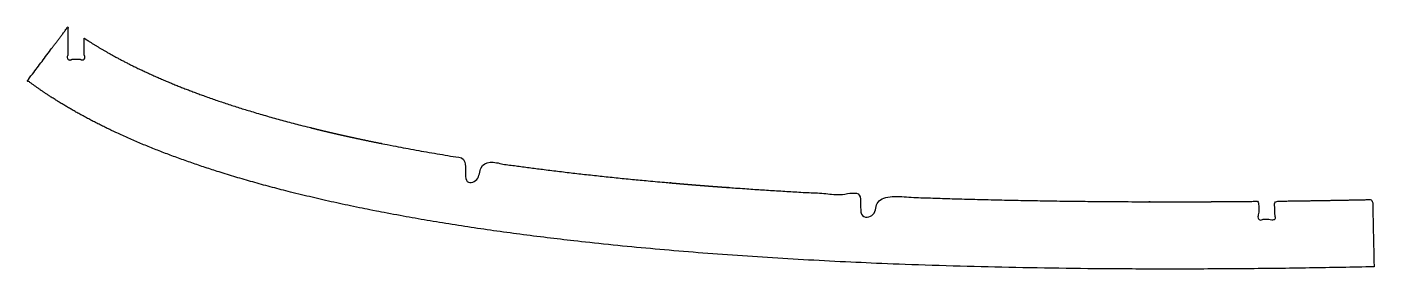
# Model space of a CAD drawing. Header units: inches. Extents: x -25.1 to 34.8, y -28.1 to -17.3.
import ezdxf

# ---------------------------------------------------------------- set-up
doc = ezdxf.new("R2010")
doc.units = ezdxf.units.IN
doc.header["$MEASUREMENT"] = 0
doc.layers.add('Finished$Leg 4', color=18, linetype='Continuous', true_color=0x000000)

msp = doc.modelspace()

# ---------------------------------------------------------------- linework, layer by layer
at = {"layer": 'Finished$Leg 4'}
msp.add_rational_spline([(34.836, -28, 26.934), (34.815, -27, 26.934), (34.793, -26, 26.934), (34.772, -25, 26.934), (33.297, -25.032, 26.934), (31.847, -25.056, 26.934), (30.424, -25.072, 26.934), (30.424, -25.282, 26.934), (30.424, -25.492, 26.934), (30.424, -25.702, 26.934), (30.448, -25.726, 26.934), (30.461, -25.757, 26.934), (30.461, -25.791, 26.934), (30.461, -25.825, 26.934), (30.448, -25.857, 26.934), (30.424, -25.881, 26.934), (30.373, -25.931, 26.934), (30.3, -25.931, 26.934), (30.249, -25.881, 26.934), (30.127, -25.881, 26.934), (30.005, -25.881, 26.934), (29.882, -25.881, 26.934), (29.859, -25.905, 26.934), (29.827, -25.918, 26.934), (29.793, -25.918, 26.934), (29.759, -25.918, 26.934), (29.728, -25.905, 26.934), (29.704, -25.881, 26.934), (29.654, -25.829, 26.934), (29.654, -25.757, 26.934), (29.704, -25.705, 26.934), (29.704, -25.497, 26.934), (29.704, -25.288, 26.934), (29.704, -25.08, 26.934), (23.56, -25.141, 26.934), (17.91, -25.061, 26.934), (12.757, -24.843, 26.934), (12.757, -25.056, 26.934), (12.757, -25.269, 26.934), (12.757, -25.481, 26.934), (12.782, -25.505, 26.934), (12.795, -25.536, 26.934), (12.795, -25.57, 26.934), (12.795, -25.604, 26.934), (12.782, -25.636, 26.934), (12.757, -25.66, 26.934), (12.706, -25.71, 26.934), (12.634, -25.71, 26.934), (12.582, -25.66, 26.934), (12.46, -25.66, 26.934), (12.338, -25.66, 26.934), (12.216, -25.66, 26.934), (12.192, -25.684, 26.934), (12.161, -25.697, 26.934), (12.127, -25.697, 26.934), (12.093, -25.697, 26.934), (12.061, -25.684, 26.934), (12.037, -25.66, 26.934), (11.987, -25.608, 26.934), (11.987, -25.536, 26.934), (12.037, -25.485, 26.934), (12.037, -25.26, 26.934), (12.037, -25.036, 26.934), (12.037, -24.812, 26.934), (6.317, -24.552, 26.934), (1.222, -24.119, 26.934), (-3.244, -23.514, 26.934), (-3.809, -23.437, 26.934), (-4.364, -23.358, 26.934), (-4.909, -23.275, 26.934), (-4.909, -23.492, 26.934), (-4.909, -23.709, 26.934), (-4.909, -23.925, 26.934), (-4.885, -23.949, 26.934), (-4.872, -23.981, 26.934), (-4.872, -24.015, 26.934), (-4.872, -24.049, 26.934), (-4.885, -24.08, 26.934), (-4.909, -24.104, 26.934), (-4.961, -24.154, 26.934), (-5.033, -24.154, 26.934), (-5.084, -24.104, 26.934), (-5.207, -24.104, 26.934), (-5.329, -24.104, 26.934), (-5.451, -24.104, 26.934), (-5.475, -24.128, 26.934), (-5.506, -24.141, 26.934), (-5.54, -24.141, 26.934), (-5.574, -24.141, 26.934), (-5.605, -24.128, 26.934), (-5.629, -24.104, 26.934), (-5.68, -24.052, 26.934), (-5.68, -23.98, 26.934), (-5.629, -23.929, 26.934), (-5.629, -23.674, 26.934), (-5.629, -23.419, 26.934), (-5.629, -23.164, 26.934), (-9.46, -22.56, 26.934), (-12.774, -21.816, 26.934), (-15.56, -20.944, 26.934), (-18.487, -20.027, 26.934), (-20.827, -18.964, 26.934), (-22.576, -17.807, 26.934), (-22.576, -18.059, 26.934), (-22.576, -18.312, 26.934), (-22.576, -18.565, 26.934), (-22.552, -18.589, 26.934), (-22.539, -18.62, 26.934), (-22.539, -18.654, 26.934), (-22.539, -18.688, 26.934), (-22.552, -18.719, 26.934), (-22.576, -18.743, 26.934), (-22.627, -18.794, 26.934), (-22.7, -18.794, 26.934), (-22.751, -18.743, 26.934), (-22.873, -18.743, 26.934), (-22.995, -18.743, 26.934), (-23.118, -18.743, 26.934), (-23.141, -18.768, 26.934), (-23.173, -18.781, 26.934), (-23.207, -18.781, 26.934), (-23.241, -18.781, 26.934), (-23.272, -18.768, 26.934), (-23.296, -18.743, 26.934), (-23.346, -18.692, 26.934), (-23.346, -18.62, 26.934), (-23.296, -18.568, 26.934), (-23.296, -18.145, 26.934), (-23.296, -17.723, 26.934), (-23.296, -17.3, 26.934), (-23.896, -18.1, 26.934), (-24.496, -18.9, 26.934), (-25.096, -19.7, 26.934), (-22.903, -21.345, 26.934), (-20.025, -22.689, 26.934), (-16.457, -23.806, 26.934), (-12.889, -24.924, 26.934), (-8.625, -25.811, 26.934), (-3.647, -26.486, 26.934), (6.307, -27.836, 26.934), (19.12, -28.334, 26.934), (34.836, -28, 26.934)], [1, 1, 1, 1, 1, 1, 1, 1, 1, 1, 0.948043951933, 0.948043951933, 1, 0.948043951933, 0.948043951933, 1, 0.809159734851, 0.809159734851, 1, 1, 1, 1, 0.948043951933, 0.948043951933, 1, 0.948043951933, 0.948043951933, 1, 0.809159734851, 0.809159734851, 1, 1, 1, 1, 1, 1, 1, 1, 1, 1, 0.948043951933, 0.948043951933, 1, 0.948043951933, 0.948043951933, 1, 0.809159734851, 0.809159734851, 1, 1, 1, 1, 0.948043951933, 0.948043951933, 1, 0.948043951933, 0.948043951933, 1, 0.809159734851, 0.809159734851, 1, 1, 1, 1, 1, 1, 1, 1, 1, 1, 1, 1, 1, 0.948043951933, 0.948043951933, 1, 0.948043951933, 0.948043951933, 1, 0.809159734851, 0.809159734851, 1, 1, 1, 1, 0.948043951933, 0.948043951933, 1, 0.948043951933, 0.948043951933, 1, 0.809159734851, 0.809159734851, 1, 1, 1, 1, 1, 1, 1, 1, 1, 1, 1, 1, 1, 0.948043951933, 0.948043951933, 1, 0.948043951933, 0.948043951933, 1, 0.809159734851, 0.809159734851, 1, 1, 1, 1, 0.948043951933, 0.948043951933, 1, 0.948043951933, 0.948043951933, 1, 0.809159734851, 0.809159734851, 1, 1, 1, 1, 1, 1, 1, 1, 1, 1, 1, 1, 1, 1, 1, 1], degree=3, knots=[123.230334, 123.230334, 123.230334, 123.230334, 124.230334, 124.230334, 124.230334, 127.09211, 127.09211, 127.09211, 127.479544, 127.479544, 127.479544, 127.578897, 127.578897, 127.578897, 127.67825, 127.67825, 127.67825, 127.872244, 127.872244, 127.872244, 128.381219, 128.381219, 128.381219, 128.480572, 128.480572, 128.480572, 128.579925, 128.579925, 128.579925, 128.773918, 128.773918, 128.773918, 129.15864, 129.15864, 129.15864, 141.591499, 141.591499, 141.591499, 141.974955, 141.974955, 141.974955, 142.074308, 142.074308, 142.074308, 142.173661, 142.173661, 142.173661, 142.367654, 142.367654, 142.367654, 142.87663, 142.87663, 142.87663, 142.975982, 142.975982, 142.975982, 143.075335, 143.075335, 143.075335, 143.269329, 143.269329, 143.269329, 143.673745, 143.673745, 143.673745, 157.603117, 157.603117, 157.603117, 159.365456, 159.365456, 159.365456, 159.733372, 159.733372, 159.733372, 159.832725, 159.832725, 159.832725, 159.932078, 159.932078, 159.932078, 160.126071, 160.126071, 160.126071, 160.635046, 160.635046, 160.635046, 160.734399, 160.734399, 160.734399, 160.833752, 160.833752, 160.833752, 161.027745, 161.027745, 161.027745, 161.460406, 161.460406, 161.460406, 174.060274, 174.060274, 174.060274, 187.296379, 187.296379, 187.296379, 187.617084, 187.617084, 187.617084, 187.716437, 187.716437, 187.716437, 187.81579, 187.81579, 187.81579, 188.009783, 188.009783, 188.009783, 188.518759, 188.518759, 188.518759, 188.618111, 188.618111, 188.618111, 188.717464, 188.717464, 188.717464, 188.911458, 188.911458, 188.911458, 189.447901, 189.447901, 189.447901, 190.4479, 190.4479, 190.4479, 205.592841, 205.592841, 205.592841, 220.737782, 220.737782, 220.737782, 251.027664, 251.027664, 251.027664, 251.027664], dxfattribs=at)

doc.saveas('drawing.dxf')
